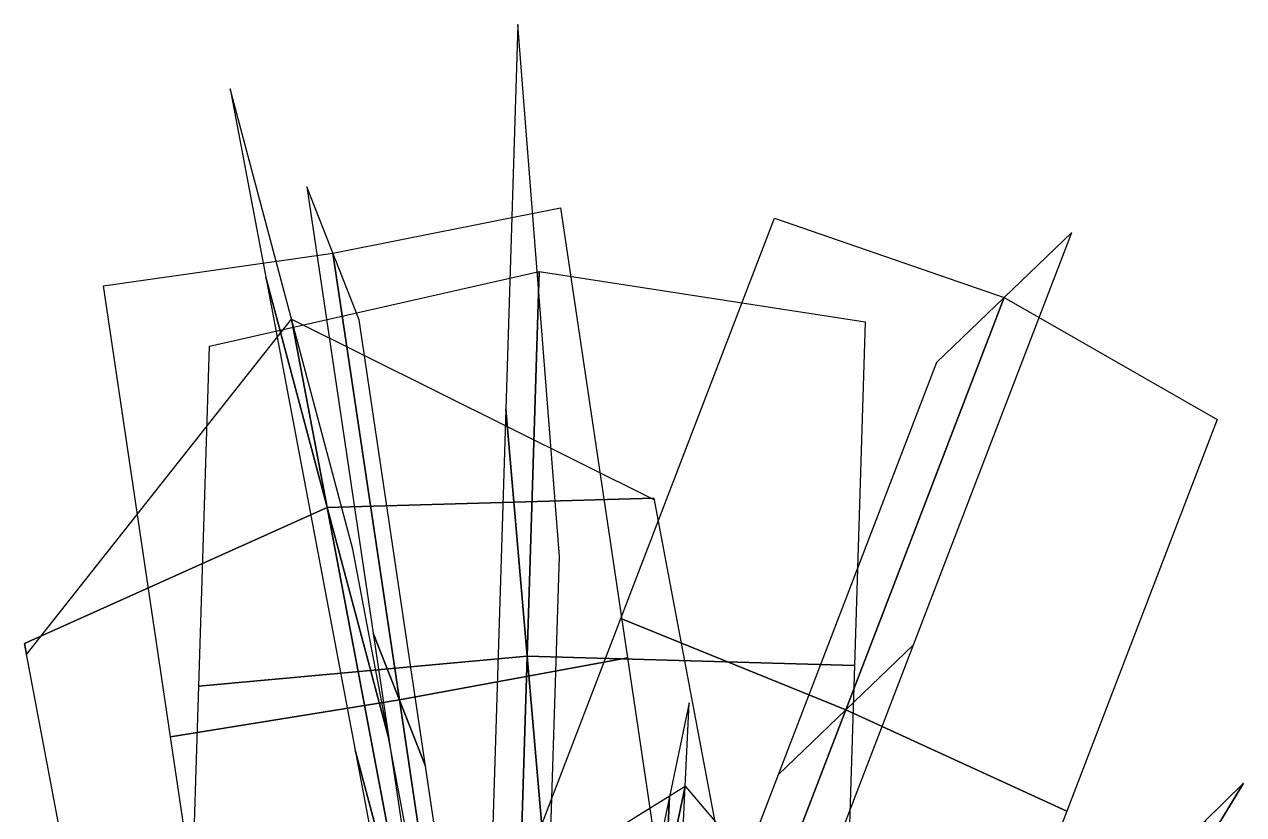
# Model space of a CAD drawing. Header units: metres. Extents: x -1.65 to 1.74, y -0.75 to 2.6.
# Drawn here: x -0.42 to 0.758, y 1.837 to 2.601 of the extents above; entities that cross this region are included whole.
import ezdxf

# ---------------------------------------------------------------- set-up
doc = ezdxf.new("R2010")
doc.units = ezdxf.units.M

msp = doc.modelspace()

# ---------------------------------------------------------------- linework, layer by layer
at = {"layer": 'coconut_palm10_leaves'}
for points in [[(0.045563, 2.228814, 4.016023), (0.086873, 1.751033, 3.607768), (0.097251, 2.086282, 3.08315), (0.057225, 2.600827, 3.491405)], [(-0.186542, 2.356489, 4.410914), (-0.067961, 1.911202, 4.096347), (-0.102335, 2.093324, 3.373857), (-0.220916, 2.538611, 3.688424)], [(-0.082734, 2.01221, 4.860111), (-0.032081, 1.883589, 4.433884), (-0.096197, 2.315172, 4.320899), (-0.14685, 2.443793, 4.747127)], [(0.162963, 1.988404, 4.668138), (-0.057407, 1.9479, 4.646997), (-0.121524, 2.379483, 4.534013), (0.098353, 2.423308, 4.56846)], [(0.374034, 1.938132, 4.931395), (0.156633, 2.026457, 4.9144), (0.305148, 2.413382, 5.195434), (0.52705, 2.336782, 5.17043)], [(0.308616, 1.875336, 5.147448), (0.439451, 2.000929, 4.715342), (0.592467, 2.399578, 4.954377), (0.461632, 2.273986, 5.386483)], [(-0.057407, 1.9479, 4.646997), (-0.27847, 1.912053, 4.638709), (-0.343261, 2.348175, 4.538614), (-0.121524, 2.379483, 4.534013)], [(0.066218, 1.989923, 3.811895), (-0.251227, 1.961074, 3.771843), (-0.240928, 2.289608, 3.214739), (0.07788, 2.361936, 3.287277)], [(0.382483, 1.981121, 3.812621), (0.066218, 1.989923, 3.811895), (0.07788, 2.361936, 3.287277), (0.39289, 2.313102, 3.251824)], [(-0.100228, 1.899178, 4.857779), (0.018353, 1.453891, 4.543211), (-0.067961, 1.911202, 4.096347), (-0.186542, 2.356489, 4.410914)], [(0.587761, 1.840237, 4.991015), (0.374034, 1.938132, 4.931395), (0.52705, 2.336782, 5.17043), (0.733047, 2.218747, 5.269186)], [(-0.127252, 2.133846, 4.253631), (-0.419762, 2.002266, 4.153026), (-0.417775, 1.991742, 3.340946), (-0.161625, 2.315968, 3.53114)], [(0.188385, 2.142897, 4.184775), (-0.127252, 2.133846, 4.253631), (-0.161625, 2.315968, 3.53114), (0.188655, 2.141465, 3.361981)], [(0.031651, 1.785017, 4.471349), (0.072961, 1.307236, 4.063093), (0.086873, 1.751033, 3.607768), (0.045563, 2.228814, 4.016023)], [(-0.040938, 1.676534, 4.700495), (-0.344418, 1.603077, 4.666031), (-0.419762, 2.002266, 4.153026), (-0.127252, 2.133846, 4.253631)], [(0.265236, 1.735723, 4.702849), (-0.040938, 1.676534, 4.700495), (-0.127252, 2.133846, 4.253631), (0.188385, 2.142897, 4.184775)], [(0.209778, 1.510201, 4.795245), (-0.007105, 1.599874, 4.759892), (0.156633, 2.026457, 4.9144), (0.374034, 1.938132, 4.931395)], [(-0.02031, 1.592025, 5.006743), (0.030343, 1.463404, 4.580516), (-0.032081, 1.883589, 4.433884), (-0.082734, 2.01221, 4.860111)], [(0.144361, 1.447405, 5.011298), (0.275196, 1.572998, 4.579192), (0.439451, 2.000929, 4.715342), (0.308616, 1.875336, 5.147448)], [(0.052306, 1.546126, 4.267221), (-0.264603, 1.534379, 4.242241), (-0.251227, 1.961074, 3.771843), (0.066218, 1.989923, 3.811895)], [(0.225611, 1.566706, 4.809252), (0.005016, 1.527714, 4.79363), (-0.057407, 1.9479, 4.646997), (0.162963, 1.988404, 4.668138)], [(0.369029, 1.551939, 4.285314), (0.052306, 1.546126, 4.267221), (0.066218, 1.989923, 3.811895), (0.382483, 1.981121, 3.812621)], [(0.005016, 1.527714, 4.79363), (-0.215702, 1.489552, 4.780129), (-0.27847, 1.912053, 4.638709), (-0.057407, 1.9479, 4.646997)], [(0.203725, 1.854136, 4.895923), (0.195995, 1.692656, 4.700376), (0.214995, 1.783558, 4.161089), (0.222725, 1.945038, 4.356637)], [(0.426235, 1.419417, 4.837808), (0.209778, 1.510201, 4.795245), (0.374034, 1.938132, 4.931395), (0.587761, 1.840237, 4.991015)], [(0.006121, 1.335713, 5.10735), (0.124702, 0.890426, 4.792783), (0.018353, 1.453891, 4.543211), (-0.100228, 1.899178, 4.857779)], [(0.19986, 1.773396, 4.798149), (0.027713, 1.790065, 4.713142), (0.017021, 1.738915, 4.131749), (0.21886, 1.864298, 4.258863)], [(0.366303, 1.729441, 4.754037), (0.19986, 1.773396, 4.798149), (0.21886, 1.864298, 4.258863), (0.359835, 1.698493, 4.157308)], [(0.527113, 1.639614, 4.485641), (0.264927, 1.207476, 4.328645), (0.496312, 1.434999, 3.787204), (0.758498, 1.867137, 3.9442)], [(0.758498, 1.867137, 3.9442), (0.496312, 1.434999, 3.787204), (0.458855, 1.351129, 3.045334), (0.722742, 1.831978, 3.20233)], [(0.132699, 1.514326, 5.073816), (0.124969, 1.352846, 4.878269), (0.195995, 1.692656, 4.700376), (0.203725, 1.854136, 4.895923)]]:
    msp.add_3dface(points, dxfattribs=at)

doc.saveas('drawing.dxf')
